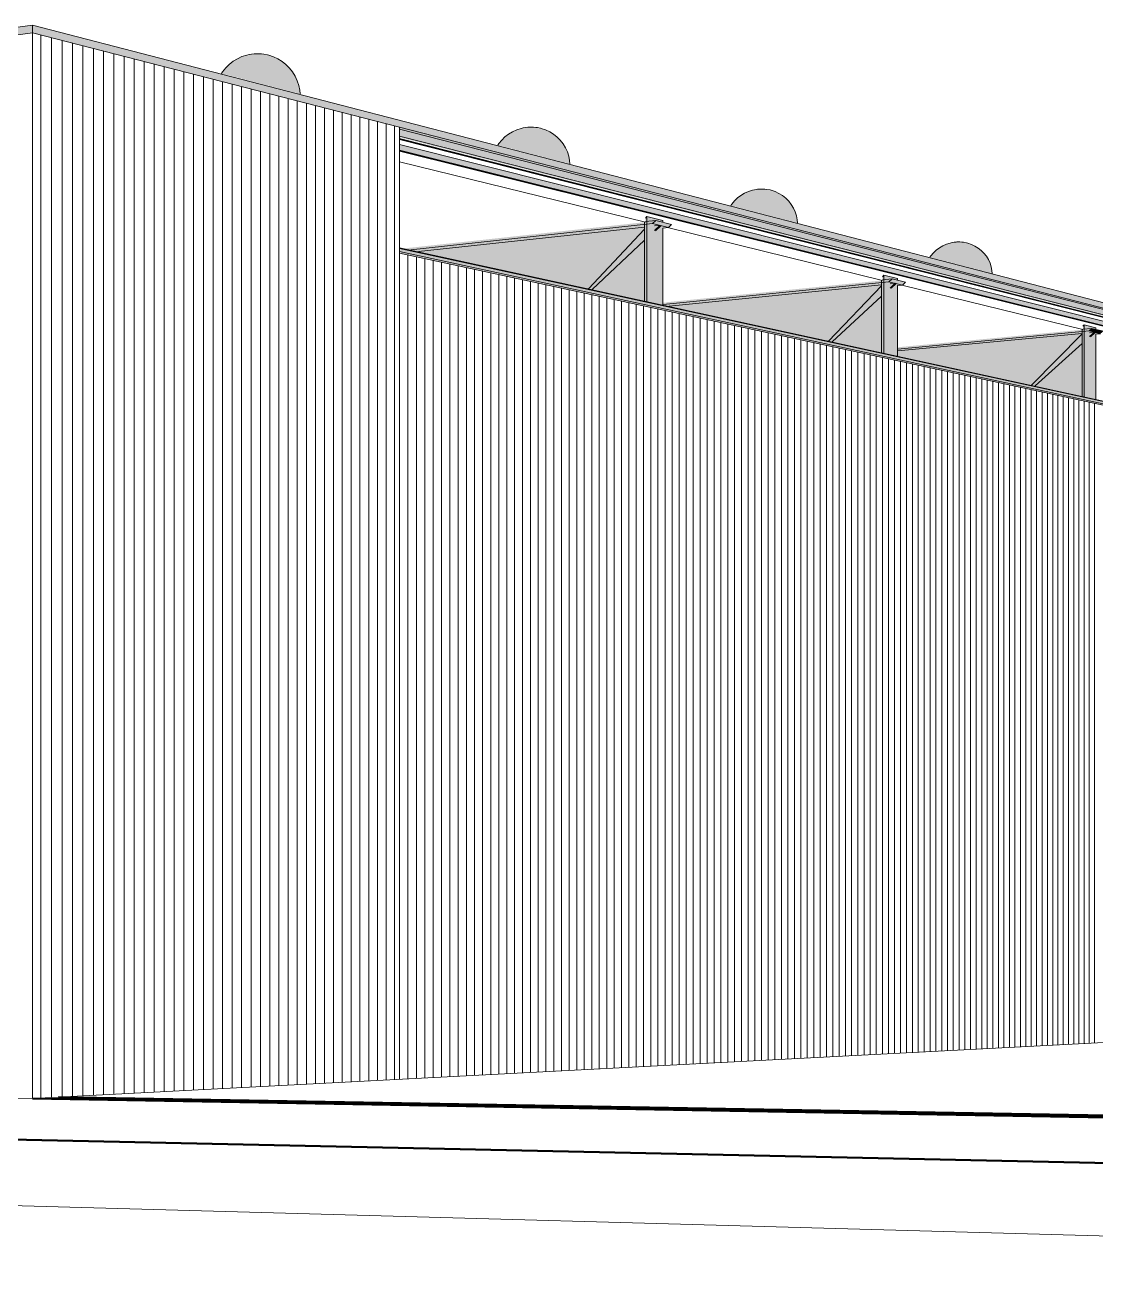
# Model space of a CAD drawing. Header units: inches. Extents: x 31156 to 31160, y -65 to 66.
# Drawn here: x 31159.9005 to 31160.113, y 65.9282 to 66.1772 of the extents above; entities that cross this region are included whole.
import ezdxf

# ---------------------------------------------------------------- set-up
doc = ezdxf.new("R2010")
doc.units = ezdxf.units.IN
doc.header["$MEASUREMENT"] = 0
doc.linetypes.add('Center 1_4_', pattern=[0.53125, 0.25, -0.09375, 0.09375, -0.09375])
doc.linetypes.add('Hidden', pattern=[0.28125, 0.1875, -0.09375])
for name, color, linetype, lineweight in [('A-CLNG', 13, 'Continuous', 13), ('A-GENM', 13, 'Continuous', 9), ('A-GLAZ-CWMG', 51, 'Continuous', 9), ('A-PROP-SBCK', 71, 'Hidden', 50), ('A-ROOF', 132, 'Continuous', 13), ('A-WALL-PATT', 111, 'Continuous', 13), ('L-SITE-WALL', 31, 'Continuous', 13), ('PROP', 3, 'Center 1_4_', 9), ('S-BEAM', 12, 'Continuous', 9), ('S-COLS', 52, 'Continuous', 9)]:
    doc.layers.add(name, color=color, linetype=linetype, lineweight=lineweight)

# ---------------------------------------------------------------- blocks, each defined once
blk = doc.blocks.new('FP_85-Looking South West')
at = {"layer": 'A-WALL-PATT', "lineweight": 9}
for p, q in [((-31660.23726, 65.96807), (-31660.23726, 66.03809)), ((-31660.23557, 65.96816), (-31660.23557, 66.03799)), ((-31660.2339, 65.96825), (-31660.2339, 66.03788)), ((-31660.23224, 65.96834), (-31660.23224, 66.03778)), ((-31660.23058, 65.96842), (-31660.23058, 66.03768)), ((-31660.22894, 65.96851), (-31660.22894, 66.03757)), ((-31660.2273, 65.9686), (-31660.2273, 66.03747)), ((-31660.22567, 65.96868), (-31660.22567, 66.03737)), ((-31660.22405, 65.96877), (-31660.22405, 66.03727)), ((-31660.22244, 65.96885), (-31660.22244, 66.03717)), ((-31660.22084, 65.96894), (-31660.22084, 66.03707)), ((-31660.21925, 65.96902), (-31660.21925, 66.03697)), ((-31660.21766, 65.9691), (-31660.21766, 66.03687)), ((-31660.21609, 65.96918), (-31660.21609, 66.03677)), ((-31660.21452, 65.96927), (-31660.21452, 66.03667)), ((-31660.21296, 65.96935), (-31660.21296, 66.03657)), ((-31660.21141, 65.96943), (-31660.21141, 66.03648)), ((-31660.20987, 65.96951), (-31660.20987, 66.03638)), ((-31660.20833, 65.96959), (-31660.20833, 66.03628)), ((-31660.2068, 65.96967), (-31660.2068, 66.03619)), ((-31660.20529, 65.96975), (-31660.20529, 66.03609)), ((-31660.20377, 65.96983), (-31660.20377, 66.036)), ((-31660.20227, 65.96991), (-31660.20227, 66.0359)), ((-31660.20078, 65.96999), (-31660.20078, 66.03581)), ((-31660.19929, 65.97007), (-31660.19929, 66.03572)), ((-31660.19781, 65.97014), (-31660.19781, 66.03563)), ((-31660.19634, 65.97022), (-31660.19634, 66.03553)), ((-31660.19487, 65.9703), (-31660.19487, 66.03544)), ((-31660.19342, 65.97037), (-31660.19342, 66.03535)), ((-31660.19197, 65.97045), (-31660.19197, 66.03526)), ((-31660.19053, 65.97052), (-31660.19053, 66.03517)), ((-31660.18909, 65.9706), (-31660.18909, 66.03508)), ((-31660.18766, 65.97067), (-31660.18766, 66.03499)), ((-31660.18624, 65.97075), (-31660.18624, 66.0349)), ((-31660.18483, 65.97082), (-31660.18483, 66.03481)), ((-31660.18343, 65.9709), (-31660.18343, 66.03473)), ((-31660.18203, 65.97097), (-31660.18203, 66.03464)), ((-31660.18064, 65.97104), (-31660.18064, 66.03455)), ((-31660.17925, 65.97112), (-31660.17925, 66.03446)), ((-31660.17787, 65.97119), (-31660.17787, 66.03438)), ((-31660.1765, 65.97126), (-31660.1765, 66.03429)), ((-31660.17514, 65.97133), (-31660.17514, 66.03421)), ((-31660.17378, 65.9714), (-31660.17378, 66.03412)), ((-31660.17243, 65.97147), (-31660.17243, 66.03404)), ((-31660.17109, 65.97154), (-31660.17109, 66.03395)), ((-31660.16975, 65.97161), (-31660.16975, 66.03387)), ((-31660.16842, 65.97168), (-31660.16842, 66.03379)), ((-31660.1671, 65.97175), (-31660.1671, 66.0337)), ((-31660.16578, 65.97182), (-31660.16578, 66.03362)), ((-31660.16447, 65.97189), (-31660.16447, 66.03354)), ((-31660.16316, 65.97196), (-31660.16316, 66.03346)), ((-31660.16186, 65.97203), (-31660.16186, 66.03338)), ((-31660.16057, 65.97209), (-31660.16057, 66.0333)), ((-31660.15929, 65.97216), (-31660.15929, 66.03322)), ((-31660.15801, 65.97223), (-31660.15801, 66.03314)), ((-31660.15673, 65.9723), (-31660.15673, 66.03306)), ((-31660.15547, 65.97236), (-31660.15547, 66.03298)), ((-31660.1542, 65.97243), (-31660.1542, 66.0329)), ((-31660.15295, 65.97249), (-31660.15295, 66.03282)), ((-31660.1517, 65.97256), (-31660.1517, 66.03274)), ((-31660.15046, 65.97262), (-31660.15046, 66.03266)), ((-31660.14922, 65.97269), (-31660.14922, 66.03259)), ((-31660.14799, 65.97275), (-31660.14799, 66.03251)), ((-31660.14676, 65.97282), (-31660.14676, 66.03243)), ((-31660.14554, 65.97288), (-31660.14554, 66.03236)), ((-31660.14433, 65.97295), (-31660.14433, 66.03228)), ((-31660.14312, 65.97301), (-31660.14312, 66.0322)), ((-31660.14192, 65.97307), (-31660.14192, 66.03213)), ((-31660.14072, 65.97314), (-31660.14072, 66.03205)), ((-31660.13953, 65.9732), (-31660.13953, 66.03198)), ((-31660.13834, 65.97326), (-31660.13834, 66.03191)), ((-31660.13716, 65.97332), (-31660.13716, 66.03183)), ((-31660.13598, 65.97338), (-31660.13598, 66.03176)), ((-31660.13481, 65.97344), (-31660.13481, 66.03169)), ((-31660.13365, 65.97351), (-31660.13365, 66.03161)), ((-31660.13249, 65.97357), (-31660.13249, 66.03154)), ((-31660.13134, 65.97363), (-31660.13134, 66.03147)), ((-31660.13019, 65.97369), (-31660.13019, 66.0314)), ((-31660.12904, 65.97375), (-31660.12904, 66.03132)), ((-31660.1279, 65.97381), (-31660.1279, 66.03125)), ((-31660.12677, 65.97387), (-31660.12677, 66.03118)), ((-31660.12564, 65.97393), (-31660.12564, 66.03111)), ((-31660.12452, 65.97398), (-31660.12452, 66.03104)), ((-31660.1234, 65.97404), (-31660.1234, 66.03097)), ((-31660.12229, 65.9741), (-31660.12229, 66.0309)), ((-31660.12118, 65.97416), (-31660.12118, 66.03083)), ((-31660.12008, 65.97422), (-31660.12008, 66.03076)), ((-31660.11898, 65.97427), (-31660.11898, 66.0307)), ((-31660.11789, 65.97433), (-31660.11789, 66.03063)), ((-31660.1168, 65.97439), (-31660.1168, 66.03056)), ((-31660.11572, 65.97445), (-31660.11572, 66.03049)), ((-31660.11464, 65.9745), (-31660.11464, 66.03042)), ((-31660.11356, 65.97456), (-31660.11356, 66.03036)), ((-31660.1125, 65.97461), (-31660.1125, 66.03029)), ((-31660.11143, 65.97467), (-31660.11143, 66.03022)), ((-31660.11037, 65.97473), (-31660.11037, 66.03016)), ((-31660.10932, 65.97478), (-31660.10932, 66.03009)), ((-31660.10827, 65.97484), (-31660.10827, 66.03002)), ((-31660.10722, 65.97489), (-31660.10722, 66.02996)), ((-31660.10618, 65.97495), (-31660.10618, 66.02989)), ((-31660.10514, 65.975), (-31660.10514, 66.02983)), ((-31660.10411, 65.97505), (-31660.10411, 66.02976)), ((-31660.10308, 65.97511), (-31660.10308, 66.0297)), ((-31660.10206, 65.97516), (-31660.10206, 66.02964)), ((-31660.10104, 65.97522), (-31660.10104, 66.02957))]:
    blk.add_line(p, q, dxfattribs=at)
blk = doc.blocks.new('FP_89-Looking South West')
at = {"layer": 'A-WALL-PATT', "lineweight": 9}
blk.add_line((-31660.31009, 65.96426), (-31660.31009, 66.04278), dxfattribs=at)
blk = doc.blocks.new('FP_90-Looking South West')
at = {"layer": 'A-WALL-PATT', "lineweight": 9}
for p, q in [((-31660.31009, 66.04278), (-31660.31009, 66.17521)), ((-31660.30799, 66.04252), (-31660.30799, 66.17467)), ((-31660.30589, 66.04239), (-31660.30589, 66.17413)), ((-31660.30381, 66.04225), (-31660.30381, 66.1736)), ((-31660.30174, 66.04213), (-31660.30174, 66.17307)), ((-31660.29968, 66.042), (-31660.29968, 66.17254)), ((-31660.29764, 66.04187), (-31660.29764, 66.17201)), ((-31660.2956, 66.04174), (-31660.2956, 66.17149)), ((-31660.29359, 66.04162), (-31660.29359, 66.17097)), ((-31660.29158, 66.04149), (-31660.29158, 66.17045)), ((-31660.28958, 66.04137), (-31660.28958, 66.16994)), ((-31660.2876, 66.04124), (-31660.2876, 66.16943)), ((-31660.28563, 66.04112), (-31660.28563, 66.16893)), ((-31660.28367, 66.041), (-31660.28367, 66.16842)), ((-31660.28172, 66.04087), (-31660.28172, 66.16792)), ((-31660.27978, 66.04075), (-31660.27978, 66.16742)), ((-31660.27786, 66.04063), (-31660.27786, 66.16693)), ((-31660.27594, 66.04051), (-31660.27594, 66.16644)), ((-31660.27404, 66.04039), (-31660.27404, 66.16595)), ((-31660.27215, 66.04027), (-31660.27215, 66.16546)), ((-31660.27027, 66.04016), (-31660.27027, 66.16498)), ((-31660.2684, 66.04004), (-31660.2684, 66.1645)), ((-31660.26654, 66.03992), (-31660.26654, 66.16402)), ((-31660.26469, 66.03981), (-31660.26469, 66.16355)), ((-31660.26286, 66.03969), (-31660.26286, 66.16307)), ((-31660.26103, 66.03958), (-31660.26103, 66.1626)), ((-31660.25921, 66.03947), (-31660.25921, 66.16214)), ((-31660.25741, 66.03935), (-31660.25741, 66.16167)), ((-31660.25561, 66.03924), (-31660.25561, 66.16121)), ((-31660.25383, 66.03913), (-31660.25383, 66.16075)), ((-31660.25205, 66.03902), (-31660.25205, 66.1603)), ((-31660.25029, 66.03891), (-31660.25029, 66.15984)), ((-31660.24853, 66.0388), (-31660.24853, 66.15939)), ((-31660.24679, 66.03869), (-31660.24679, 66.15895)), ((-31660.24505, 66.03858), (-31660.24505, 66.1585)), ((-31660.24332, 66.03847), (-31660.24332, 66.15806)), ((-31660.24161, 66.03836), (-31660.24161, 66.15761)), ((-31660.2399, 66.03826), (-31660.2399, 66.15718))]:
    blk.add_line(p, q, dxfattribs=at)
blk = doc.blocks.new('FP_95-Looking South West')
at = {"layer": 'A-WALL-PATT', "lineweight": 9}
for p, q in [((-31660.23726, 66.03809), (-31660.23726, 66.13157)), ((-31660.23557, 66.03799), (-31660.23557, 66.13121)), ((-31660.2339, 66.03788), (-31660.2339, 66.13085)), ((-31660.23224, 66.03778), (-31660.23224, 66.13049)), ((-31660.23058, 66.03768), (-31660.23058, 66.13013)), ((-31660.22894, 66.03757), (-31660.22894, 66.12977)), ((-31660.2273, 66.03747), (-31660.2273, 66.12942)), ((-31660.22567, 66.03737), (-31660.22567, 66.12907)), ((-31660.22405, 66.03727), (-31660.22405, 66.12872)), ((-31660.22244, 66.03717), (-31660.22244, 66.12837)), ((-31660.22084, 66.03707), (-31660.22084, 66.12802)), ((-31660.21925, 66.03697), (-31660.21925, 66.12768)), ((-31660.21766, 66.03687), (-31660.21766, 66.12734)), ((-31660.21609, 66.03677), (-31660.21609, 66.127)), ((-31660.21452, 66.03667), (-31660.21452, 66.12666)), ((-31660.21296, 66.03657), (-31660.21296, 66.12632)), ((-31660.21141, 66.03648), (-31660.21141, 66.12599)), ((-31660.20987, 66.03638), (-31660.20987, 66.12565)), ((-31660.20833, 66.03628), (-31660.20833, 66.12532)), ((-31660.2068, 66.03619), (-31660.2068, 66.12499)), ((-31660.20529, 66.03609), (-31660.20529, 66.12466)), ((-31660.20377, 66.036), (-31660.20377, 66.12434)), ((-31660.20227, 66.0359), (-31660.20227, 66.12401)), ((-31660.20078, 66.03581), (-31660.20078, 66.12369)), ((-31660.19929, 66.03572), (-31660.19929, 66.12337)), ((-31660.19781, 66.03563), (-31660.19781, 66.12305)), ((-31660.19634, 66.03553), (-31660.19634, 66.12273)), ((-31660.19487, 66.03544), (-31660.19487, 66.12241)), ((-31660.19342, 66.03535), (-31660.19342, 66.1221)), ((-31660.19197, 66.03526), (-31660.19197, 66.12179)), ((-31660.19053, 66.03517), (-31660.19053, 66.12148)), ((-31660.18909, 66.03508), (-31660.18909, 66.12117)), ((-31660.18766, 66.03499), (-31660.18766, 66.12086)), ((-31660.18624, 66.0349), (-31660.18624, 66.12055)), ((-31660.18483, 66.03481), (-31660.18483, 66.12025)), ((-31660.18343, 66.03473), (-31660.18343, 66.11994)), ((-31660.18203, 66.03464), (-31660.18203, 66.11964)), ((-31660.18064, 66.03455), (-31660.18064, 66.11934)), ((-31660.17925, 66.03446), (-31660.17925, 66.11904)), ((-31660.17787, 66.03438), (-31660.17787, 66.11874)), ((-31660.1765, 66.03429), (-31660.1765, 66.11845)), ((-31660.17514, 66.03421), (-31660.17514, 66.11815)), ((-31660.17378, 66.03412), (-31660.17378, 66.11786)), ((-31660.17243, 66.03404), (-31660.17243, 66.11757)), ((-31660.17109, 66.03395), (-31660.17109, 66.11728)), ((-31660.16975, 66.03387), (-31660.16975, 66.11699)), ((-31660.16842, 66.03379), (-31660.16842, 66.1167)), ((-31660.1671, 66.0337), (-31660.1671, 66.11641)), ((-31660.16578, 66.03362), (-31660.16578, 66.11613)), ((-31660.16447, 66.03354), (-31660.16447, 66.11585)), ((-31660.16316, 66.03346), (-31660.16316, 66.11556)), ((-31660.16186, 66.03338), (-31660.16186, 66.11528)), ((-31660.16057, 66.0333), (-31660.16057, 66.115)), ((-31660.15929, 66.03322), (-31660.15929, 66.11473)), ((-31660.15801, 66.03314), (-31660.15801, 66.11445)), ((-31660.15673, 66.03306), (-31660.15673, 66.11418)), ((-31660.15547, 66.03298), (-31660.15547, 66.1139)), ((-31660.1542, 66.0329), (-31660.1542, 66.11363)), ((-31660.15295, 66.03282), (-31660.15295, 66.11336)), ((-31660.1517, 66.03274), (-31660.1517, 66.11309)), ((-31660.15046, 66.03266), (-31660.15046, 66.11282)), ((-31660.14922, 66.03259), (-31660.14922, 66.11255)), ((-31660.14799, 66.03251), (-31660.14799, 66.11229)), ((-31660.14676, 66.03243), (-31660.14676, 66.11202)), ((-31660.14554, 66.03236), (-31660.14554, 66.11176)), ((-31660.14433, 66.03228), (-31660.14433, 66.1115)), ((-31660.14312, 66.0322), (-31660.14312, 66.11123)), ((-31660.14192, 66.03213), (-31660.14192, 66.11097)), ((-31660.14072, 66.03205), (-31660.14072, 66.11072)), ((-31660.13953, 66.03198), (-31660.13953, 66.11046)), ((-31660.13834, 66.03191), (-31660.13834, 66.1102)), ((-31660.13716, 66.03183), (-31660.13716, 66.10995)), ((-31660.13598, 66.03176), (-31660.13598, 66.10969)), ((-31660.13481, 66.03169), (-31660.13481, 66.10944)), ((-31660.13365, 66.03161), (-31660.13365, 66.10919)), ((-31660.13249, 66.03154), (-31660.13249, 66.10894)), ((-31660.13134, 66.03147), (-31660.13134, 66.10869)), ((-31660.13019, 66.0314), (-31660.13019, 66.10844)), ((-31660.12904, 66.03132), (-31660.12904, 66.10819)), ((-31660.1279, 66.03125), (-31660.1279, 66.10795)), ((-31660.12677, 66.03118), (-31660.12677, 66.1077)), ((-31660.12564, 66.03111), (-31660.12564, 66.10746)), ((-31660.12452, 66.03104), (-31660.12452, 66.10722)), ((-31660.1234, 66.03097), (-31660.1234, 66.10698)), ((-31660.12229, 66.0309), (-31660.12229, 66.10673)), ((-31660.12118, 66.03083), (-31660.12118, 66.1065)), ((-31660.12008, 66.03076), (-31660.12008, 66.10626)), ((-31660.11898, 66.0307), (-31660.11898, 66.10602)), ((-31660.11789, 66.03063), (-31660.11789, 66.10578)), ((-31660.1168, 66.03056), (-31660.1168, 66.10555)), ((-31660.11572, 66.03049), (-31660.11572, 66.10531)), ((-31660.11464, 66.03042), (-31660.11464, 66.10508)), ((-31660.11356, 66.03036), (-31660.11356, 66.10485)), ((-31660.1125, 66.03029), (-31660.1125, 66.10462)), ((-31660.11143, 66.03022), (-31660.11143, 66.10439)), ((-31660.11037, 66.03016), (-31660.11037, 66.10416)), ((-31660.10932, 66.03009), (-31660.10932, 66.10393)), ((-31660.10827, 66.03002), (-31660.10827, 66.10371)), ((-31660.10722, 66.02996), (-31660.10722, 66.10348)), ((-31660.10618, 66.02989), (-31660.10618, 66.10325)), ((-31660.10514, 66.02983), (-31660.10514, 66.10303)), ((-31660.10411, 66.02976), (-31660.10411, 66.10281)), ((-31660.10308, 66.0297), (-31660.10308, 66.10259)), ((-31660.10206, 66.02964), (-31660.10206, 66.10236)), ((-31660.10104, 66.02957), (-31660.10104, 66.10214))]:
    blk.add_line(p, q, dxfattribs=at)
blk = doc.blocks.new('FP_97-Looking South West')
at = {"layer": 'A-WALL-PATT', "lineweight": 9}
for p, q in [((-31660.30799, 65.96437), (-31660.30799, 66.04252)), ((-31660.30589, 65.96448), (-31660.30589, 66.04239)), ((-31660.30381, 65.96459), (-31660.30381, 66.04225)), ((-31660.30174, 65.96469), (-31660.30174, 66.04213)), ((-31660.29968, 65.9648), (-31660.29968, 66.042)), ((-31660.29764, 65.96491), (-31660.29764, 66.04187)), ((-31660.2956, 65.96502), (-31660.2956, 66.04174)), ((-31660.29359, 65.96512), (-31660.29359, 66.04162)), ((-31660.29158, 65.96523), (-31660.29158, 66.04149)), ((-31660.28958, 65.96533), (-31660.28958, 66.04137)), ((-31660.2876, 65.96544), (-31660.2876, 66.04124)), ((-31660.28563, 65.96554), (-31660.28563, 66.04112)), ((-31660.28367, 65.96564), (-31660.28367, 66.041)), ((-31660.28172, 65.96574), (-31660.28172, 66.04087)), ((-31660.27978, 65.96585), (-31660.27978, 66.04075)), ((-31660.27786, 65.96595), (-31660.27786, 66.04063)), ((-31660.27594, 65.96605), (-31660.27594, 66.04051)), ((-31660.27404, 65.96615), (-31660.27404, 66.04039)), ((-31660.27215, 65.96625), (-31660.27215, 66.04027)), ((-31660.27027, 65.96634), (-31660.27027, 66.04016)), ((-31660.2684, 65.96644), (-31660.2684, 66.04004)), ((-31660.26654, 65.96654), (-31660.26654, 66.03992)), ((-31660.26469, 65.96664), (-31660.26469, 66.03981)), ((-31660.26286, 65.96673), (-31660.26286, 66.03969)), ((-31660.26103, 65.96683), (-31660.26103, 66.03958)), ((-31660.25921, 65.96692), (-31660.25921, 66.03947)), ((-31660.25741, 65.96702), (-31660.25741, 66.03935)), ((-31660.25561, 65.96711), (-31660.25561, 66.03924)), ((-31660.25383, 65.96721), (-31660.25383, 66.03913)), ((-31660.25205, 65.9673), (-31660.25205, 66.03902)), ((-31660.25029, 65.96739), (-31660.25029, 66.03891)), ((-31660.24853, 65.96748), (-31660.24853, 66.0388)), ((-31660.24679, 65.96758), (-31660.24679, 66.03869)), ((-31660.24505, 65.96767), (-31660.24505, 66.03858)), ((-31660.24332, 65.96776), (-31660.24332, 66.03847)), ((-31660.24161, 65.96785), (-31660.24161, 66.03836)), ((-31660.2399, 65.96794), (-31660.2399, 66.03826))]:
    blk.add_line(p, q, dxfattribs=at)

msp = doc.modelspace()

# ---------------------------------------------------------------- hatches: boundary and pattern name
at = {"layer": 'A-GENM', "lineweight": 5}
for points in [[(31159.95417, 66.16376), (31159.95417, 66.16387), (31159.95403, 66.16519), (31159.9537, 66.16646), (31159.9532, 66.16763), (31159.95253, 66.16869), (31159.95171, 66.16961), (31159.95077, 66.17036), (31159.94973, 66.17093), (31159.9486, 66.17129), (31159.94748, 66.17148), (31159.9468, 66.17152), (31159.9461, 66.17151), (31159.94541, 66.17143), (31159.94462, 66.17128), (31159.94378, 66.17103), (31159.94308, 66.17073), (31159.94205, 66.17019), (31159.94109, 66.16947), (31159.94024, 66.16864), (31159.93945, 66.1676), (31159.95408, 66.16379)], [(31160.05325, 66.13806), (31160.05325, 66.13815), (31160.05313, 66.13927), (31160.05284, 66.14034), (31160.05239, 66.14134), (31160.0518, 66.14224), (31160.05108, 66.14302), (31160.05025, 66.14366), (31160.04933, 66.14415), (31160.04834, 66.14447), (31160.04751, 66.14461), (31160.04678, 66.14466), (31160.04623, 66.14465), (31160.04563, 66.1446), (31160.04499, 66.14448), (31160.04391, 66.14414), (31160.0434, 66.1439), (31160.04255, 66.14341), (31160.04179, 66.14283), (31160.04124, 66.1423), (31160.04069, 66.14163), (31160.04055, 66.14138), (31160.05318, 66.13808)], [(31160.09198, 66.12802), (31160.09198, 66.1281), (31160.09186, 66.12914), (31160.09159, 66.13013), (31160.09117, 66.13106), (31160.09061, 66.13189), (31160.08993, 66.13262), (31160.08915, 66.13322), (31160.08828, 66.13368), (31160.08734, 66.13398), (31160.08669, 66.1341), (31160.08596, 66.13415), (31160.08566, 66.13414), (31160.08519, 66.13414), (31160.08422, 66.13399), (31160.08323, 66.13367), (31160.08258, 66.13338), (31160.08194, 66.13301), (31160.08123, 66.13247), (31160.08056, 66.1318), (31160.08006, 66.13113), (31160.09192, 66.12803)]]:
    msp.add_hatch(color=256, dxfattribs=at).paths.add_polyline_path(points, flags=0)
h = msp.add_hatch(color=256, dxfattribs=at)
h.paths.add_polyline_path([(31159.94973, 66.17093), (31159.94935, 66.17108), (31159.94899, 66.17117)], flags=0)
h.paths.add_polyline_path([(31159.95507, 66.16353), (31159.95493, 66.16462), (31159.95463, 66.16579), (31159.95419, 66.16682), (31159.95352, 66.16797), (31159.95276, 66.16888), (31159.95177, 66.16978), (31159.95056, 66.17056), (31159.94973, 66.17093), (31159.95077, 66.17036), (31159.95171, 66.16961), (31159.95253, 66.16869), (31159.9532, 66.16763), (31159.9537, 66.16646), (31159.95403, 66.16519), (31159.95417, 66.16376), (31159.95506, 66.16353)], flags=0)
h = msp.add_hatch(color=256, dxfattribs=at)
h.paths.add_polyline_path([(31160.00793, 66.14982), (31160.00793, 66.14992), (31160.0078, 66.15113), (31160.00749, 66.15229), (31160.00702, 66.15337), (31160.00639, 66.15434), (31160.00562, 66.15518), (31160.00474, 66.15587), (31160.00376, 66.1564), (31160.00271, 66.15674), (31160.00181, 66.1569), (31160.00128, 66.15694), (31160.00041, 66.15694), (31159.99979, 66.15688), (31159.99909, 66.15675), (31159.99792, 66.15637), (31159.99691, 66.15586), (31159.99669, 66.15574), (31159.99579, 66.15509), (31159.99496, 66.15426), (31159.99446, 66.15365), (31159.99431, 66.15337), (31160.00785, 66.14984)], flags=0)
h.paths.add_polyline_path([(31159.99706, 66.15593), (31159.99768, 66.15622), (31159.99714, 66.15597)], flags=0)
h = msp.add_hatch(color=256, dxfattribs=at)
h.paths.add_polyline_path([(31160.00376, 66.1564), (31160.00304, 66.15665), (31160.00304, 66.15664)], flags=0)
h.paths.add_polyline_path([(31160.0086, 66.14965), (31160.00854, 66.15026), (31160.00831, 66.1514), (31160.00812, 66.15192), (31160.00783, 66.15264), (31160.0072, 66.15371), (31160.0066, 66.15445), (31160.00561, 66.15536), (31160.00426, 66.15618), (31160.00376, 66.1564), (31160.00474, 66.15587), (31160.00562, 66.15518), (31160.00639, 66.15434), (31160.00702, 66.15337), (31160.00749, 66.15229), (31160.0078, 66.15113), (31160.00793, 66.14982), (31160.00856, 66.14966)], flags=0)
h = msp.add_hatch(color=256, dxfattribs=at)
h.paths.add_polyline_path([(31160.04933, 66.14415), (31160.04864, 66.14438), (31160.04867, 66.14437)], flags=0)
h.paths.add_polyline_path([(31160.05376, 66.13793), (31160.05373, 66.13849), (31160.05351, 66.13955), (31160.05307, 66.14069), (31160.0525, 66.14164), (31160.05189, 66.14239), (31160.05101, 66.1432), (31160.05062, 66.14346), (31160.05, 66.14385), (31160.0497, 66.14395), (31160.05025, 66.14366), (31160.05108, 66.14302), (31160.05189, 66.1421), (31160.05239, 66.14134), (31160.05284, 66.14034), (31160.05314, 66.1392), (31160.05325, 66.13806), (31160.05375, 66.13793)], flags=0)
h = msp.add_hatch(color=256, dxfattribs=at)
h.paths.add_polyline_path([(31160.08828, 66.13368), (31160.08759, 66.13391), (31160.08767, 66.13388)], flags=0)
h.paths.add_polyline_path([(31160.09238, 66.12791), (31160.09236, 66.12843), (31160.09215, 66.12941), (31160.09174, 66.13047), (31160.09123, 66.13135), (31160.09051, 66.13219), (31160.08972, 66.13288), (31160.08889, 66.1334), (31160.08828, 66.13368), (31160.08915, 66.13322), (31160.08993, 66.13262), (31160.09061, 66.13189), (31160.09117, 66.13106), (31160.09159, 66.13013), (31160.09186, 66.12914), (31160.09202, 66.12801), (31160.09233, 66.12793)], flags=0)
at = {"layer": 'A-GLAZ-CWMG', "lineweight": 5}
for points in [[(31160.29558, 66.07367), (31160.29558, 66.07432), (31159.97477, 66.15656), (31159.97477, 66.15519), (31160.29307, 66.07431)], [(31160.29509, 66.07355), (31160.29507, 66.07368), (31160.29464, 66.07368), (31159.97477, 66.15471), (31159.97477, 66.15468), (31160.29507, 66.07356)], [(31160.29516, 66.07348), (31160.29516, 66.07354), (31159.97477, 66.15468), (31159.97477, 66.15456), (31160.29511, 66.07349)], [(31160.29558, 66.06263), (31160.29558, 66.06279), (31159.97477, 66.13226), (31159.97477, 66.13194), (31160.29539, 66.06268)]]:
    msp.add_hatch(color=256, dxfattribs=at).paths.add_polyline_path(points, flags=0)
at = {"layer": 'A-ROOF', "lineweight": 5}
for points in [[(31159.42654, 66.1121), (31159.90197, 66.17564), (31159.90197, 66.1772), (31159.42654, 66.1133)], [(31160.29631, 66.07431), (31160.29631, 66.07497), (31159.90197, 66.1772), (31159.90197, 66.17564), (31160.29102, 66.07567)]]:
    msp.add_hatch(color=256, dxfattribs=at).paths.add_polyline_path(points, flags=0)
at = {"layer": 'A-ROOF'}
h = msp.add_hatch(color=256, dxfattribs=at)
h.paths.add_polyline_path([(31160.29576, 66.07427), (31160.29631, 66.07431), (31159.97477, 66.15693), (31159.97479, 66.15656), (31160.29558, 66.07432), (31160.29559, 66.07431), (31160.29562, 66.07431), (31160.29576, 66.07428)], flags=0)
h.paths.add_polyline_path([(31159.43461, 66.11132), (31159.44433, 66.11261), (31159.44437, 66.11418), (31159.48699, 66.11987), (31159.48699, 66.12018), (31159.42654, 66.1121), (31159.43279, 66.1115)], flags=0)
at = {"layer": 'S-BEAM', "lineweight": 5}
for points in [[(31160.29511, 66.07372), (31160.29511, 66.07378), (31159.97477, 66.15517), (31159.97477, 66.15505), (31160.2928, 66.07431)], [(31160.29507, 66.07368), (31160.29511, 66.07372), (31159.97477, 66.15504), (31159.97477, 66.15493), (31160.29287, 66.07424)], [(31160.29275, 66.07359), (31160.29275, 66.07361), (31159.97478, 66.15354), (31159.97478, 66.15352), (31160.29268, 66.07361)], [(31160.29275, 66.07306), (31160.29275, 66.07359), (31159.97478, 66.15352), (31159.97478, 66.1524), (31160.29108, 66.07347)], [(31160.29288, 66.07296), (31160.29275, 66.07306), (31159.97478, 66.1524), (31159.97478, 66.15226), (31160.29275, 66.07299)], [(31160.29286, 66.07294), (31160.29288, 66.07296), (31159.97478, 66.15226), (31159.97478, 66.15221), (31160.29254, 66.07302)], [(31159.97701, 66.1326), (31160.02497, 66.13781), (31160.02562, 66.13843), (31160.02358, 66.13821), (31160.02358, 66.1381), (31159.97569, 66.13288), (31159.97676, 66.13265)], [(31160.02814, 66.13703), (31160.02879, 66.13765), (31160.02562, 66.13843), (31160.02497, 66.13781), (31160.02772, 66.13713)], [(31160.02559, 66.13636), (31160.02667, 66.13739), (31160.02645, 66.13744), (31160.02537, 66.13642)], [(31160.29509, 66.06317), (31160.29495, 66.06328), (31159.97477, 66.133), (31159.97477, 66.13284), (31160.29102, 66.06406)], [(31160.29509, 66.06289), (31160.29509, 66.06317), (31159.97477, 66.13284), (31159.97477, 66.13226), (31160.29102, 66.06378)], [(31160.07458, 66.12561), (31160.0752, 66.12617), (31160.07254, 66.12683), (31160.07192, 66.12626)], [(31160.07234, 66.12498), (31160.07335, 66.12591), (31160.07317, 66.12596), (31160.07216, 66.12502)], [(31160.11389, 66.11595), (31160.11446, 66.11646), (31160.1122, 66.11702), (31160.11162, 66.1165), (31160.11318, 66.11612)], [(31160.11189, 66.11535), (31160.11283, 66.1162), (31160.11268, 66.11624), (31160.11173, 66.11539)]]:
    msp.add_hatch(color=256, dxfattribs=at).paths.add_polyline_path(points, flags=0)
h = msp.add_hatch(color=256, dxfattribs=at)
h.paths.add_polyline_path([(31159.97858, 66.13225), (31160.02338, 66.13711), (31160.02338, 66.13763), (31159.97701, 66.1326), (31159.97825, 66.13232)], flags=0)
h.paths.add_polyline_path([(31160.02706, 66.13691), (31160.02814, 66.13703), (31160.02667, 66.13739), (31160.02635, 66.13708), (31160.02667, 66.13701)], flags=0)
h.paths.add_polyline_path([(31160.02537, 66.13733), (31160.02645, 66.13744), (31160.02497, 66.13781), (31160.02389, 66.13769), (31160.02489, 66.13744)], flags=0)
at = {"layer": 'S-BEAM'}
h = msp.add_hatch(color=256, dxfattribs=at)
h.paths.add_polyline_path([(31160.01304, 66.1247), (31160.02338, 66.13453), (31160.02338, 66.13711), (31159.97858, 66.13225), (31160.01023, 66.12531)], flags=0)
h.paths.add_polyline_path([(31160.02537, 66.13642), (31160.02645, 66.13744), (31160.02537, 66.13733), (31160.02537, 66.13702)], flags=0)
at = {"layer": 'S-BEAM', "lineweight": 5}
h = msp.add_hatch(color=256, dxfattribs=at)
h.paths.add_polyline_path([(31160.05085, 66.12413), (31160.07192, 66.12626), (31160.07254, 66.12683), (31160.07063, 66.12664), (31160.07063, 66.12653), (31160.0512, 66.12457), (31160.05085, 66.12413)], flags=0)
h.paths.add_polyline_path([(31160.02713, 66.12173), (31160.05085, 66.12413), (31160.0512, 66.12457), (31160.02779, 66.1222), (31160.02779, 66.12215), (31160.02713, 66.12213)], flags=0)
h = msp.add_hatch(color=256, dxfattribs=at)
h.paths.add_polyline_path([(31160.02827, 66.12143), (31160.07044, 66.12568), (31160.07044, 66.12611), (31160.02713, 66.12173), (31160.02713, 66.12167), (31160.02779, 66.12153)], flags=0)
h.paths.add_polyline_path([(31160.07358, 66.12551), (31160.07458, 66.12561), (31160.07335, 66.12591), (31160.07305, 66.12564), (31160.07335, 66.12556)], flags=0)
h.paths.add_polyline_path([(31160.07216, 66.12585), (31160.07317, 66.12596), (31160.07192, 66.12626), (31160.07091, 66.12616), (31160.07174, 66.12596)], flags=0)
at = {"layer": 'S-BEAM'}
h = msp.add_hatch(color=256, dxfattribs=at)
h.paths.add_polyline_path([(31160.0606, 66.11434), (31160.07044, 66.12343), (31160.07044, 66.12568), (31160.02827, 66.12143), (31160.05841, 66.11482)], flags=0)
h.paths.add_polyline_path([(31160.0722, 66.12506), (31160.07317, 66.12596), (31160.07293, 66.12593), (31160.0722, 66.12586), (31160.0722, 66.12512)], flags=0)
at = {"layer": 'S-BEAM', "lineweight": 5}
h = msp.add_hatch(color=256, dxfattribs=at)
h.paths.add_polyline_path([(31160.09181, 66.11462), (31160.11162, 66.1165), (31160.1122, 66.11702), (31160.1104, 66.11685), (31160.1104, 66.11676), (31160.09214, 66.11502), (31160.09181, 66.11462)], flags=0)
h.paths.add_polyline_path([(31160.07365, 66.1129), (31160.09181, 66.11462), (31160.09214, 66.11502), (31160.07365, 66.11326)], flags=0)
h = msp.add_hatch(color=256, dxfattribs=at)
h.paths.add_polyline_path([(31160.07365, 66.11254), (31160.11023, 66.11601), (31160.11022, 66.11637), (31160.07365, 66.1129)], flags=0)
h.paths.add_polyline_path([(31160.11294, 66.11586), (31160.11389, 66.11595), (31160.11283, 66.1162), (31160.11256, 66.11595), (31160.11284, 66.11588)], flags=0)
h.paths.add_polyline_path([(31160.11173, 66.11615), (31160.11268, 66.11624), (31160.11162, 66.1165), (31160.11067, 66.11641), (31160.11136, 66.11624)], flags=0)
at = {"layer": 'S-BEAM'}
h = msp.add_hatch(color=256, dxfattribs=at)
h.paths.add_polyline_path([(31160.10087, 66.10556), (31160.11023, 66.11402), (31160.11023, 66.11601), (31160.07365, 66.11254), (31160.07365, 66.11153), (31160.09786, 66.10622)], flags=0)
h.paths.add_polyline_path([(31160.11177, 66.11542), (31160.11268, 66.11624), (31160.11177, 66.11616), (31160.11177, 66.11594)], flags=0)
at = {"layer": 'S-COLS', "lineweight": 5}
for points in [[(31160.02389, 66.12231), (31160.02389, 66.13923), (31160.02358, 66.1389), (31160.02358, 66.1381), (31160.02338, 66.13807), (31160.02338, 66.12243)], [(31160.02338, 66.12243), (31160.02338, 66.13673), (31160.0123, 66.12486), (31160.02335, 66.12243)], [(31160.07091, 66.11207), (31160.07091, 66.12757), (31160.07063, 66.12727), (31160.07063, 66.12653), (31160.07044, 66.12652), (31160.07044, 66.11218)], [(31160.07044, 66.11218), (31160.07044, 66.12547), (31160.05992, 66.11449), (31160.06712, 66.11291)], [(31160.11023, 66.10351), (31160.11023, 66.11592), (31160.10023, 66.10571), (31160.107, 66.10422)], [(31160.11067, 66.10341), (31160.11067, 66.11772), (31160.1104, 66.11744), (31160.1104, 66.11676), (31160.11022, 66.11674), (31160.11022, 66.10351)]]:
    msp.add_hatch(color=256, dxfattribs=at).paths.add_polyline_path(points, flags=0)
h = msp.add_hatch(color=256, dxfattribs=at)
h.paths.add_polyline_path([(31160.02706, 66.12162), (31160.02706, 66.13691), (31160.02635, 66.13708), (31160.02559, 66.13636), (31160.02537, 66.13642), (31160.02537, 66.13733), (31160.02389, 66.13769), (31160.02389, 66.12231), (31160.02488, 66.1221)], flags=0)
h.paths.add_polyline_path([(31160.02706, 66.13808), (31160.02706, 66.13844), (31160.02389, 66.13923), (31160.02389, 66.13824), (31160.02563, 66.13843), (31160.02645, 66.13823)], flags=0)
h = msp.add_hatch(color=256, dxfattribs=at)
h.paths.add_polyline_path([(31160.07358, 66.11149), (31160.07358, 66.12551), (31160.07305, 66.12564), (31160.07234, 66.12498), (31160.07216, 66.12502), (31160.07216, 66.12585), (31160.07091, 66.12616), (31160.07091, 66.11207), (31160.07153, 66.11194)], flags=0)
h.paths.add_polyline_path([(31160.07358, 66.12658), (31160.07358, 66.12691), (31160.07091, 66.12757), (31160.07091, 66.12667), (31160.07254, 66.12683), (31160.07317, 66.12668)], flags=0)
h = msp.add_hatch(color=256, dxfattribs=at)
h.paths.add_polyline_path([(31160.11294, 66.10292), (31160.11294, 66.11586), (31160.11255, 66.11595), (31160.11189, 66.11535), (31160.11173, 66.11539), (31160.11173, 66.11615), (31160.11067, 66.11641), (31160.11067, 66.10341), (31160.11099, 66.10334)], flags=0)
h.paths.add_polyline_path([(31160.11294, 66.11684), (31160.11294, 66.11715), (31160.11067, 66.11772), (31160.11067, 66.11688), (31160.1122, 66.11703), (31160.11268, 66.11691)], flags=0)

# ---------------------------------------------------------------- linework, layer by layer
at = {"layer": 'A-CLNG'}
for p, q in [((31160.02358, 66.1381), (31159.97478, 66.15009)), ((31160.07063, 66.12653), (31160.02799, 66.13701)), ((31160.1104, 66.11676), (31160.07445, 66.1256))]:
    msp.add_line(p, q, dxfattribs=at)
at = {"layer": 'A-GENM'}
for points in [[(31159.93945, 66.1676, 0), (31159.93967, 66.16794, 0), (31159.9403, 66.16871, 0), (31159.941, 66.16941, 0), (31159.94179, 66.17001, 0), (31159.94263, 66.17053, 0), (31159.94353, 66.17094, 0), (31159.94447, 66.17125, 0), (31159.94495, 66.17136, 0), (31159.94543, 66.17144, 0), (31159.94592, 66.1715, 0), (31159.94641, 66.17152, 0), (31159.9469, 66.17152, 0), (31159.94739, 66.17149, 0), (31159.94786, 66.17144, 0), (31159.94859, 66.1713, 0), (31159.94884, 66.17123, 0)], [(31159.94884, 66.17123, 0), (31159.94977, 66.17092, 0), (31159.95066, 66.17051, 0), (31159.95149, 66.16999, 0), (31159.95226, 66.16938, 0), (31159.95296, 66.16868, 0), (31159.95356, 66.1679, 0), (31159.95408, 66.16706, 0), (31159.95449, 66.16617, 0), (31159.9548, 66.16523, 0), (31159.955, 66.16426, 0), (31159.95507, 66.16353, 0)], [(31159.99429, 66.15338, 0), (31159.99449, 66.15369, 0), (31159.99506, 66.15439, 0), (31159.99572, 66.15502, 0), (31159.99644, 66.15558, 0), (31159.99722, 66.15605, 0), (31159.99805, 66.15642, 0), (31159.99891, 66.1567, 0), (31159.99935, 66.1568, 0), (31159.9998, 66.15688, 0), (31160.00024, 66.15693, 0), (31160.00047, 66.15695, 0), (31160.00092, 66.15696, 0), (31160.00137, 66.15694, 0), (31160.00182, 66.1569, 0), (31160.0022, 66.15685, 0), (31160.00278, 66.15673, 0), (31160.00293, 66.15669, 0)], [(31160.00293, 66.15669, 0), (31160.00378, 66.1564, 0), (31160.0046, 66.15602, 0), (31160.00536, 66.15555, 0), (31160.00606, 66.15499, 0), (31160.00669, 66.15435, 0), (31160.00725, 66.15364, 0), (31160.00772, 66.15287, 0), (31160.00809, 66.15205, 0), (31160.00837, 66.1512, 0), (31160.00855, 66.15031, 0), (31160.00861, 66.14964, 0)], [(31160.04053, 66.14138, 0), (31160.04071, 66.14167, 0), (31160.04125, 66.14231, 0), (31160.04186, 66.14289, 0), (31160.04253, 66.1434, 0), (31160.04325, 66.14383, 0), (31160.04402, 66.14418, 0), (31160.04482, 66.14444, 0), (31160.04523, 66.14453, 0), (31160.04564, 66.1446, 0), (31160.04585, 66.14462, 0), (31160.04606, 66.14464, 0), (31160.04627, 66.14466, 0), (31160.04647, 66.14467, 0), (31160.04668, 66.14467, 0), (31160.04689, 66.14466, 0), (31160.04731, 66.14464, 0), (31160.04768, 66.1446, 0), (31160.04831, 66.14448, 0), (31160.04854, 66.14442, 0)], [(31160.04854, 66.14442, 0), (31160.04933, 66.14415, 0), (31160.05009, 66.1438, 0), (31160.05079, 66.14336, 0), (31160.05144, 66.14285, 0), (31160.05202, 66.14226, 0), (31160.05253, 66.14161, 0), (31160.05297, 66.1409, 0), (31160.05331, 66.14015, 0), (31160.05357, 66.13936, 0), (31160.05373, 66.13854, 0), (31160.05378, 66.13793, 0)], [(31160.08005, 66.13113, 0), (31160.08023, 66.13139, 0), (31160.08073, 66.13199, 0), (31160.0813, 66.13253, 0), (31160.08192, 66.133, 0), (31160.0826, 66.1334, 0), (31160.08332, 66.13371, 0), (31160.08406, 66.13395, 0), (31160.08444, 66.13404, 0), (31160.08483, 66.1341, 0), (31160.08502, 66.13413, 0), (31160.08522, 66.13414, 0), (31160.08541, 66.13416, 0), (31160.08561, 66.13416, 0), (31160.0858, 66.13417, 0), (31160.086, 66.13416, 0), (31160.08637, 66.13414, 0), (31160.08671, 66.1341, 0), (31160.0873, 66.13399, 0), (31160.08754, 66.13393, 0)], [(31160.08754, 66.13393, 0), (31160.08827, 66.13369, 0), (31160.08897, 66.13336, 0), (31160.08963, 66.13295, 0), (31160.09023, 66.13247, 0), (31160.09077, 66.13193, 0), (31160.09125, 66.13132, 0), (31160.09165, 66.13067, 0), (31160.09197, 66.12997, 0), (31160.0922, 66.12923, 0), (31160.09235, 66.12848, 0), (31160.09239, 66.12791, 0)]]:
    msp.add_polyline3d(points, dxfattribs=at)
at = {"layer": 'A-GLAZ-CWMG'}
for p, q in [((31159.97477, 66.15656), (31160.29558, 66.07432)), ((31159.97477, 66.15519), (31160.29558, 66.07367)), ((31159.97477, 66.15517), (31160.29555, 66.07367)), ((31159.97477, 66.15468), (31160.29516, 66.07354)), ((31159.97477, 66.15456), (31160.29516, 66.07348)), ((31159.97477, 66.15451), (31160.29507, 66.07348)), ((31160.29558, 66.06279), (31159.97477, 66.13226))]:
    msp.add_line(p, q, dxfattribs=at)
at = {"layer": 'A-PROP-SBCK', "linetype": 'Continuous'}
for p, q in [((31160.42786, 65.94463), (31159.31063, 65.96869)), ((31160.42874, 65.95495), (31159.90197, 65.96417)), ((31160.42878, 65.95539), (31159.90713, 65.96444))]:
    msp.add_line(p, q, dxfattribs=at)
at = {"layer": 'A-ROOF'}
for p, q in [((31159.42654, 66.1133), (31159.90197, 66.1772)), ((31159.90197, 66.1772), (31160.29631, 66.07497)), ((31159.90197, 66.1772), (31159.90197, 66.17564)), ((31160.29631, 66.07431), (31159.97477, 66.15693))]:
    msp.add_line(p, q, dxfattribs=at)
at = {"layer": 'L-SITE-WALL'}
for p, q in [((31159.90197, 66.17564), (31159.48699, 66.12018)), ((31159.97477, 66.15693), (31159.90197, 66.17564)), ((31159.90197, 66.17564), (31159.90197, 65.96417)), ((31159.97477, 66.15693), (31159.97477, 65.96799)), ((31160.2959, 66.06256), (31159.97477, 66.13194)), ((31159.90197, 65.96417), (31160.27318, 65.98363)), ((31159.48699, 65.97144), (31159.90197, 65.96417))]:
    msp.add_line(p, q, dxfattribs=at)
at = {"layer": 'PROP', "linetype": 'Continuous'}
msp.add_line((31160.42646, 65.92818), (31159.31142, 65.95934), dxfattribs=at)
at = {"layer": 'S-BEAM'}
for p, q in [((31159.97478, 66.15352), (31160.29275, 66.07359)), ((31159.97478, 66.1524), (31160.29275, 66.07306)), ((31159.97478, 66.15226), (31160.29288, 66.07296)), ((31159.97478, 66.15221), (31160.29286, 66.07294)), ((31160.02562, 66.13843), (31160.02358, 66.13821)), ((31160.02497, 66.13781), (31160.02562, 66.13843)), ((31160.02879, 66.13765), (31160.02562, 66.13843)), ((31159.97701, 66.1326), (31160.02497, 66.13781)), ((31160.02338, 66.13711), (31159.97858, 66.13225)), ((31160.02497, 66.13781), (31160.02814, 66.13703)), ((31160.02537, 66.13642), (31160.02645, 66.13744)), ((31160.02645, 66.13744), (31160.02537, 66.13733)), ((31160.02667, 66.13739), (31160.02559, 66.13636)), ((31160.02667, 66.13739), (31160.02645, 66.13744)), ((31160.02814, 66.13703), (31160.02706, 66.13691)), ((31160.02879, 66.13765), (31160.02814, 66.13703)), ((31160.01304, 66.1247), (31160.02338, 66.13453)), ((31159.97477, 66.133), (31160.29495, 66.06328)), ((31159.97477, 66.13284), (31160.29509, 66.06317)), ((31160.02713, 66.12173), (31160.07192, 66.12626)), ((31160.07044, 66.12568), (31160.02827, 66.12143)), ((31160.07254, 66.12683), (31160.07063, 66.12664)), ((31160.07192, 66.12626), (31160.07254, 66.12683)), ((31160.07192, 66.12626), (31160.07458, 66.12561)), ((31160.07216, 66.12502), (31160.07317, 66.12596)), ((31160.07317, 66.12596), (31160.07216, 66.12585)), ((31160.07335, 66.12591), (31160.07234, 66.12498)), ((31160.0752, 66.12617), (31160.07254, 66.12683)), ((31160.07335, 66.12591), (31160.07317, 66.12596)), ((31160.07458, 66.12561), (31160.07358, 66.12551)), ((31160.0752, 66.12617), (31160.07458, 66.12561)), ((31160.06063, 66.11436), (31160.07044, 66.12343)), ((31160.07365, 66.1129), (31160.11162, 66.1165)), ((31160.11023, 66.11601), (31160.07365, 66.11254)), ((31160.1122, 66.11702), (31160.1104, 66.11685)), ((31160.11162, 66.1165), (31160.1122, 66.11702)), ((31160.11162, 66.1165), (31160.11389, 66.11595)), ((31160.11173, 66.11539), (31160.11268, 66.11624)), ((31160.11268, 66.11624), (31160.11173, 66.11615)), ((31160.11283, 66.1162), (31160.11189, 66.11535)), ((31160.11446, 66.11646), (31160.1122, 66.11702)), ((31160.11283, 66.1162), (31160.11268, 66.11624)), ((31160.11389, 66.11595), (31160.11294, 66.11586)), ((31160.1009, 66.10559), (31160.11023, 66.11402))]:
    msp.add_line(p, q, dxfattribs=at)
at = {"layer": 'S-COLS'}
for p, q in [((31160.02338, 66.12243), (31160.02338, 66.13807)), ((31160.02389, 66.13923), (31160.02358, 66.1389)), ((31160.02706, 66.13844), (31160.02389, 66.13923)), ((31160.02389, 66.13923), (31160.02389, 66.12231)), ((31160.02706, 66.13844), (31160.02706, 66.13808)), ((31160.02338, 66.13673), (31160.0123, 66.12486)), ((31160.02706, 66.13691), (31160.02706, 66.12162)), ((31160.07044, 66.11218), (31160.07044, 66.12652)), ((31160.07091, 66.12757), (31160.07063, 66.12727)), ((31160.07358, 66.12691), (31160.07091, 66.12757)), ((31160.07091, 66.12757), (31160.07091, 66.11207)), ((31160.07358, 66.12691), (31160.07358, 66.12658)), ((31160.07044, 66.12547), (31160.05992, 66.11449)), ((31160.07358, 66.12551), (31160.07358, 66.11149)), ((31160.11023, 66.11592), (31160.10023, 66.10571)), ((31160.11022, 66.10351), (31160.11022, 66.11674)), ((31160.11067, 66.11772), (31160.1104, 66.11744)), ((31160.11294, 66.11715), (31160.11067, 66.11772)), ((31160.11067, 66.11772), (31160.11067, 66.10341)), ((31160.11294, 66.11715), (31160.11294, 66.11684)), ((31160.11294, 66.11586), (31160.11294, 66.10292))]:
    msp.add_line(p, q, dxfattribs=at)

# ---------------------------------------------------------------- block references
at = {"layer": 'L-SITE-WALL', "lineweight": 9}
for name in ['FP_90-Looking South West', 'FP_95-Looking South West', 'FP_89-Looking South West', 'FP_97-Looking South West', 'FP_85-Looking South West']:
    msp.add_blockref(name, (62820.21372, 0), dxfattribs=at)

doc.saveas('drawing.dxf')
